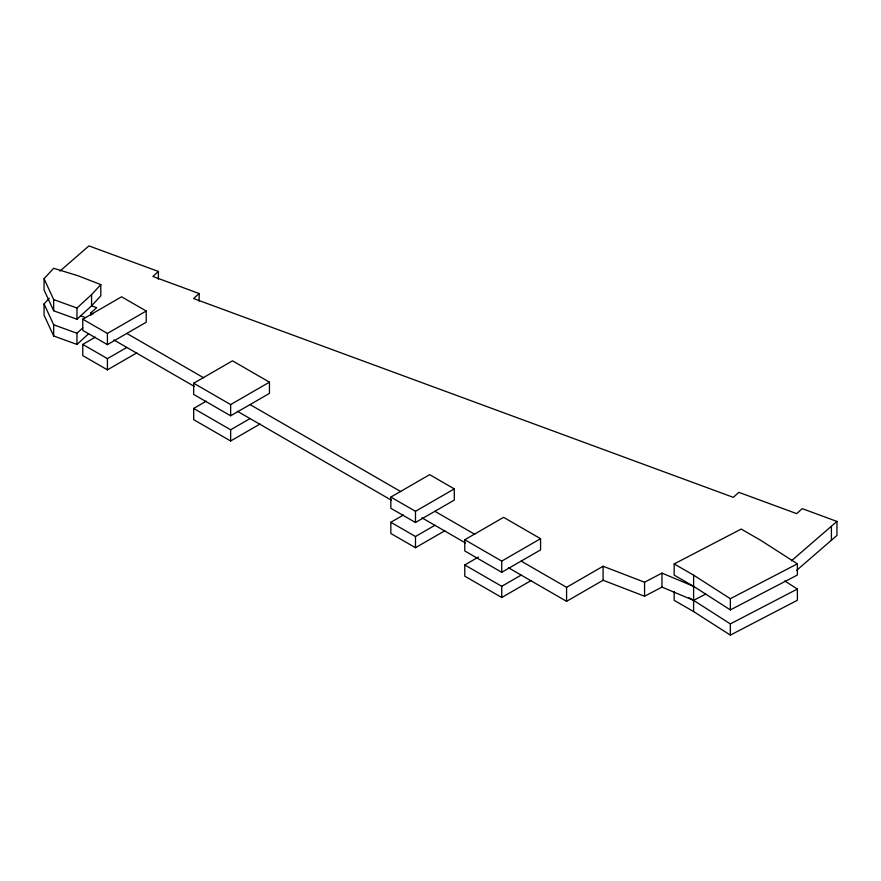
<?xml version="1.0" encoding="UTF-8"?>
<svg xmlns="http://www.w3.org/2000/svg" width="881" height="881" viewBox="0 0 881 881"><rect width="100%" height="100%" fill="white"/><g stroke="black" fill="none" stroke-linecap="round" stroke-linejoin="round"><path stroke-width="1.32" d="M44.05 278.715L53.664 268.276L77.891 275.72L100.808 284.596L100.808 295.796L91.58 305.817L76.966 319.23L53.675 310.773L44.05 289.926L44.05 278.715L53.675 299.573L53.675 310.773M88.651 333.712L76.966 344.438L53.675 335.98L44.05 315.134L44.05 303.923L49.292 298.23M76.966 319.23L76.966 308.031L91.58 294.617L100.808 284.596M76.966 344.438L76.966 333.238L82.814 327.875M59.974 271.073L88.959 245.887L158.393 271.469L152.854 276.469L199.139 293.527L199.139 301.159M199.139 293.527L193.6 298.538L733.311 497.347L738.851 492.336L796.699 513.645L802.239 508.645L836.95 521.431L836.95 535.428L796.534 570.447M791.402 560.856L836.95 521.431M90.919 315.255L90.919 312.711L96.745 307.7L91.58 305.817L91.58 294.617M82.77 319.208L121.578 296.798L146.224 311.026L146.224 322.226L107.416 344.636L82.77 330.408L82.77 319.208L107.416 333.436L146.224 311.026M136.819 352.874L107.416 369.844L82.77 355.616L82.77 344.416L95.324 337.17M82.77 344.416L107.416 358.644L126.82 347.444M193.677 383.235L232.485 360.825L269.454 382.167L269.454 393.378L230.646 415.788L193.677 394.435L193.677 383.235L230.646 404.577L269.454 382.167M260.049 424.014L230.646 440.996L193.677 419.653L193.677 408.443L206.231 401.196M193.677 408.443L230.646 429.785L250.05 418.585M390.834 497.071L429.653 474.661L454.299 488.889L454.299 500.089L415.48 522.499L390.834 508.271L390.834 497.071L415.48 511.299L454.299 488.889M444.883 530.736L415.48 547.707L390.834 533.479L390.834 522.279L403.399 515.022M390.834 522.279L415.48 536.507L434.895 525.296M464.772 539.756L503.591 517.345L540.56 538.687L540.56 549.898L501.741 572.298L464.772 550.955L464.772 539.756L501.741 561.098L540.56 538.687M531.144 580.535L501.741 597.505L464.772 576.163L464.772 564.963L478.471 557.056M464.772 564.963L501.741 586.306L521.145 575.106M521.145 561.098L566.582 587.33L603.089 566.252L644.562 582.22L661.972 573.102L693.611 586.361L730.349 609.905L797.382 575.04L797.382 563.829L760.644 540.284L741.207 529.063L674.174 563.928L674.174 575.139L693.611 586.361M508.447 567.76L566.582 601.327L603.089 580.26L644.562 596.228L661.972 587.098L693.611 600.357L730.349 623.902L730.349 635.113L797.382 600.247L797.382 589.037L784.751 580.942M705.791 594.025L693.611 600.357L689.03 597.725M674.174 563.928L693.611 575.15L730.349 598.695L797.382 563.829M730.349 623.902L797.382 589.037M53.675 299.573L76.966 308.031M80.545 315.816L85.446 317.601M44.05 303.923L53.675 324.781L76.966 333.238M730.349 635.113L693.611 611.568L674.174 600.346L674.174 591.636M90.919 312.711L93.177 314.01M126.82 333.436L203.632 377.773M250.05 404.577L400.756 491.587M434.895 511.299L474.793 534.338M113.913 339.989L194.172 386.33M237.341 411.251L391.263 500.111M421.977 517.852L465.399 542.916M831.411 526.442L831.411 540.438M730.349 598.695L730.349 609.905M693.611 575.15L693.611 611.568M661.972 573.102L661.972 587.098M644.562 582.22L644.562 596.228M603.089 566.252L603.089 580.26M566.582 587.33L566.582 601.327M501.741 561.098L501.741 572.298M501.741 586.306L501.741 597.505M415.48 511.299L415.48 522.499M415.48 536.507L415.48 547.707M230.646 404.577L230.646 415.788M230.646 429.785L230.646 440.996M158.393 271.469L158.393 279.101M107.416 333.436L107.416 344.636M107.416 358.644L107.416 369.844M53.675 324.781L53.675 335.98"/></g></svg>
